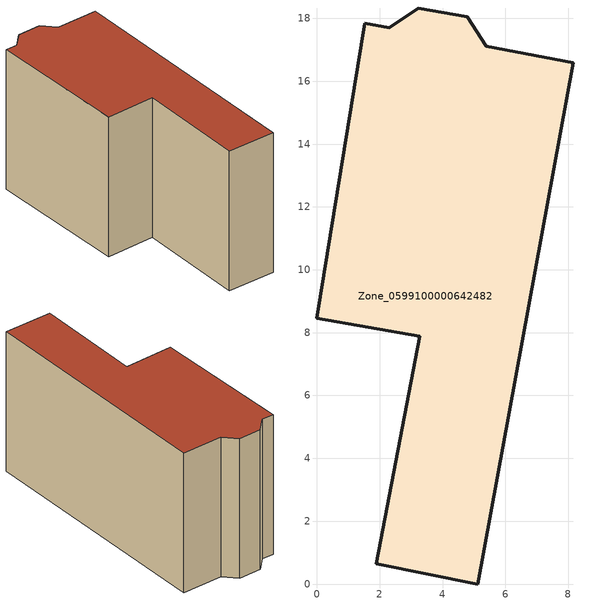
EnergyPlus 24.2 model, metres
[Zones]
Zone_0599100000642482
 floor ground (C_G): 3.27,7.89 0,8.45 1.52,17.85 2.3,17.7 3.23,18.33 4.78,18.06 5.4,17.11 8.16,16.59 5.12,0 1.9,0.64 z0
 wall outside (C_F): 5.4,17.11 4.78,18.06 3.23,18.33 2.3,17.7 1.52,17.85 0,8.45 3.27,7.89 1.9,0.64 5.12,0 8.16,16.59 5.4,17.11 z0:9.89
 roof outside (C_R): 5.12,0 8.16,16.59 5.4,17.11 4.78,18.06 3.23,18.33 2.3,17.7 1.52,17.85 0,8.45 3.27,7.89 1.9,0.64 z9.89
[BUILDING]
Pand.0599100000642482: North Axis=0; Terrain=City; Loads Convergence Tolerance Value=0.04; Temperature Convergence Tolerance Value=0.4; Solar Distribution=FullExterior; Maximum Number of Warmup Days=25; Minimum Number of Warmup Days=1
[Site:Location]
Rotterdam.The.Hague.AP_ZH_NLD Design_Conditions: Latitude=51.96; Longitude=4.45; Time Zone=1; Elevation=-4.5
[SITE:GROUNDTEMPERATURE:BUILDINGSURFACE]
18, 18, 18, 18, 18, 18, 18, 18, 18, 18, 18, 18
[MATERIAL] Thermal Absorptance=0.9; Solar Absorptance=0.7; Visible Absorptance=0.7
Name | Roughness | Thickness | Conductivity | Density | Specific Heat
G.TI.1946 | MediumSmooth | 0.15 | 1 | 540 | 1210
F.TI.1946 | Rough | 0.3 | 0.857143 | 1920 | 840
R.TI.1946 | MediumRough | 0.2 | 0.1 | 1500 | 1000
[CONSTRUCTION]
C_G: G.TI.1946
C_F: F.TI.1946
C_R: R.TI.1946
[ZONE]
Zone_0599100000642482: Type=1; Multiplier=1; Ceiling Height=Autocalculate; Volume=Autocalculate; Floor Area=autocalculate; Part of Total Floor Area=Yes
[ZONEINFILTRATION:DESIGNFLOWRATE]
Infil_Zone_0599100000642482: Zone or ZoneList or Space or SpaceList=Zone_0599100000642482; Schedule=AlwaysOn; Design Flow Rate Calculation Method=Flow/Area; Flow Rate per Floor Area=0.003; Constant Term Coefficient=1; Temperature Term Coefficient=0; Velocity Term Coefficient=0; Velocity Squared Term Coefficient=0
[HVACTEMPLATE:ZONE:IDEALLOADSAIRSYSTEM]
Zone_0599100000642482: Maximum Heating Supply Air Temperature=50; Minimum Cooling Supply Air Temperature=13; Maximum Heating Supply Air Humidity Ratio=0.0156; Minimum Cooling Supply Air Humidity Ratio=0.0077; Heating Limit=NoLimit; Cooling Limit=NoLimit; Dehumidification Control Type=ConstantSensibleHeatRatio; Cooling Sensible Heat Ratio=0.7; Dehumidification Setpoint=60; Humidification Control Type=None; Humidification Setpoint=30; Outdoor Air Method=None; Outdoor Air Flow Rate per Person=0.00944; Outdoor Air Flow Rate per Zone Floor Area=0; Outdoor Air Flow Rate per Zone=0; Demand Controlled Ventilation Type=None; Outdoor Air Economizer Type=NoEconomizer; Heat Recovery Type=None; Sensible Heat Recovery Effectiveness=0.7; Latent Heat Recovery Effectiveness=0.65
[ZONECONTROL:THERMOSTAT]
ThermostatControl_Zone_0599100000642482: Zone or ZoneList=Zone_0599100000642482; Control Type Schedule=DualSetpointControlType; Control 1=Thermostat_Zone_0599100000642482; Temperature Difference Between Cutout And Setpoint=0
[THERMOSTATSETPOINT:DUALSETPOINT]
Thermostat_Zone_0599100000642482: Heating Setpoint Temperature Schedule=HeatingSetpoint_Zone_0599100000642482; Cooling Setpoint Temperature Schedule=CoolingSetpoint_Zone_0599100000642482
[SCHEDULE:COMPACT]
HeatingSetpoint_Zone_0599100000642482: Through: 12/31, For: AllDays, Until: 24:00, 21
CoolingSetpoint_Zone_0599100000642482: Through: 12/31, For: AllDays, Until: 24:00, 24
DualSetpointControlType: Through: 12/31, For: AllDays, Until: 24:00, 4
AlwaysOn: Through: 12/31, For: AllDays, Until: 24:00, 1
